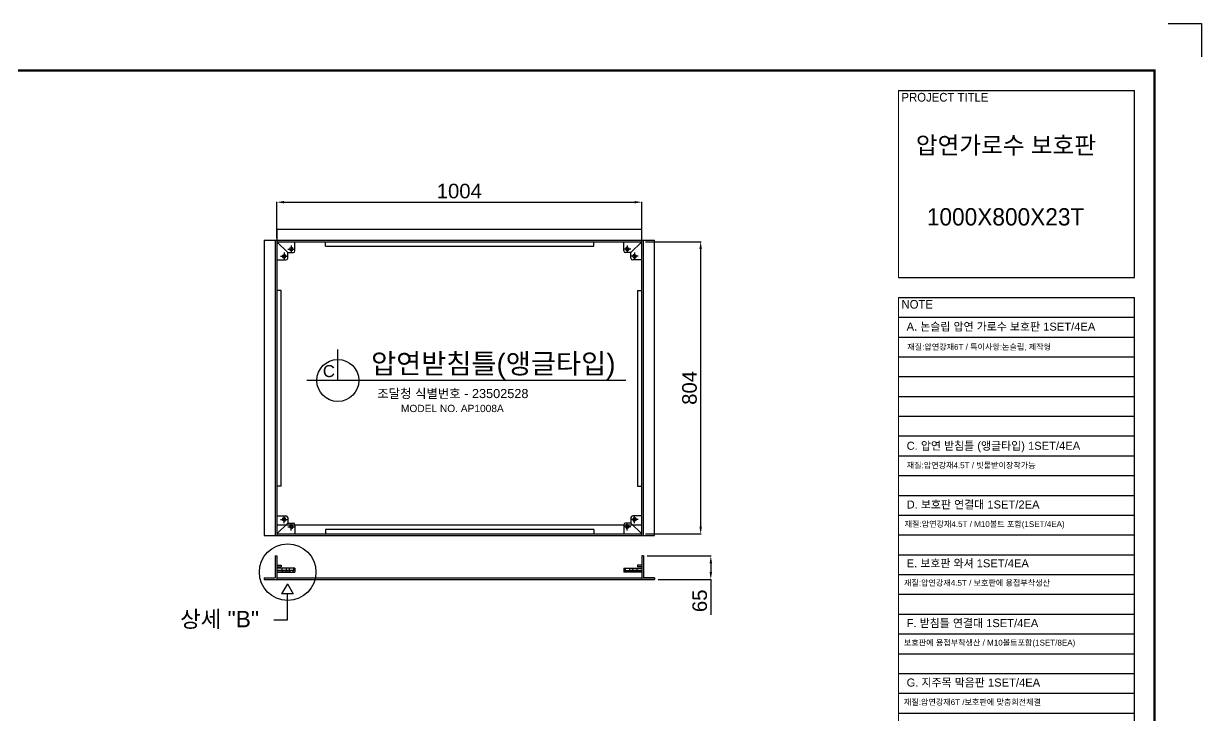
# Model space of a CAD drawing. Header units: millimetres. Extents: x 19476 to 24909, y -5101 to -1259.
# Drawn here: x 21670 to 24909, y -3162 to -1259 of the extents above; entities that cross this region are included whole.
import ezdxf
from ezdxf.enums import TextEntityAlignment as Align

# ---------------------------------------------------------------- set-up
doc = ezdxf.new("R2010")
doc.units = ezdxf.units.MM
doc.layers.add('LAYOUT', color=7, linetype='Continuous')
doc.layers.add('TEXT', color=7, linetype='Continuous')
doc.styles.add('H', font='')
doc.styles.get("Standard").update_dxf_attribs({"font": 'arial.ttf'})
doc.styles.get('H').set_extended_font_data('Dotum')
doc.dimstyles.new('ISO-25', dxfattribs={"dimtxt": 40, "dimasz": 20, "dimexe": 1.25, "dimexo": 10, "dimgap": 10, "dimtad": 1, "dimdec": 0, "dimtxsty": 'Standard', "dimcen": 2.5, "dimclrd": 3, "dimclre": 3, "dimclrt": 3, "dimadec": 0, "dimazin": 0, "dimtfac": 1, "dimtdec": 0, "dimtmove": 0, "dimatfit": 3, "dimfxl": 1, "dimarcsym": 0})

# ---------------------------------------------------------------- blocks, each defined once
blk = doc.blocks.new('*D33')
at = {"color": 3, "lineweight": -2, "transparency": 16777216}
for p, q in [((22366.3, -1849.1), (22366.3, -1749.1)), ((23370.3, -1849.1), (23370.3, -1749.1)), ((22386.3, -1750.3), (23350.3, -1750.3))]:
    blk.add_line(p, q, dxfattribs=at)
at = {"color": 3, "transparency": 16777216}
for points in [[(22386.3, -1747), (22386.3, -1753.7), (22366.3, -1750.3)], [(23350.3, -1753.7), (23350.3, -1747), (23370.3, -1750.3)]]:
    blk.add_solid(points, dxfattribs=at)
at = {"layer": 'Defpoints', "color": 0, "transparency": 16777216}
for p in [(23370.3, -1750.3), (22366.3, -1859.1), (23370.3, -1859.1)]:
    blk.add_point(p, dxfattribs=at)
at = {"color": 3, "transparency": 16777216, "insert": (22868.3, -1719.9), "char_height": 40, "attachment_point": 5}
blk.add_mtext('1004', dxfattribs=at)
blk = doc.blocks.new('*D34')
at = {"color": 3, "lineweight": -2, "transparency": 16777216}
for p, q in [((23380.3, -1859.1), (23533.2, -1859.1)), ((23532, -1879.1), (23532, -2643.1)), ((23380.3, -2663.1), (23533.2, -2663.1))]:
    blk.add_line(p, q, dxfattribs=at)
at = {"color": 3, "transparency": 16777216}
for points in [[(23535.3, -1879.1), (23528.6, -1879.1), (23532, -1859.1)], [(23528.6, -2643.1), (23535.3, -2643.1), (23532, -2663.1)]]:
    blk.add_solid(points, dxfattribs=at)
at = {"layer": 'Defpoints', "color": 0, "transparency": 16777216}
for p in [(23370.3, -1859.1), (23370.3, -2663.1), (23532, -2663.1)]:
    blk.add_point(p, dxfattribs=at)
at = {"color": 3, "transparency": 16777216, "insert": (23501.5, -2261.1), "char_height": 40, "attachment_point": 5, "rotation": 90}
blk.add_mtext('804', dxfattribs=at)
blk = doc.blocks.new('A$C2E731E15')
at = {"color": 1}
for p, q in [((-10, 0), (10, 0)), ((0, -10), (0, 10))]:
    blk.add_line(p, q, dxfattribs=at)
blk.add_circle((0, 0), 4.5)
at = {"color": 4}
blk.add_arc((0, 0), 5, 270, 180, dxfattribs=at)
blk = doc.blocks.new('A$C600E4CCD')
for p, q in [((0, 6), (0, 0)), ((50, 6), (0, 6)), ((50, 0), (0, 0)), ((50, 6), (50, 0))]:
    blk.add_line(p, q)
at = {"color": 2}
for p, q in [((14, 6), (14, 0)), ((26, 6), (26, 0)), ((34, 6), (34, 0)), ((46, 6), (46, 0))]:
    blk.add_line(p, q, dxfattribs=at)
blk = doc.blocks.new('*D37')
at = {"color": 3, "lineweight": -2}
for p, q in [((23384.8, -2723.5), (23561.2, -2723.5)), ((23559.9, -2743.5), (23559.9, -2768)), ((23414.8, -2788), (23561.2, -2788)), ((23559.9, -2788), (23559.9, -2885.8))]:
    blk.add_line(p, q, dxfattribs=at)
at = {"color": 3}
for points in [[(23563.3, -2743.5), (23556.6, -2743.5), (23559.9, -2723.5)], [(23556.6, -2768), (23563.3, -2768), (23559.9, -2788)]]:
    blk.add_solid(points, dxfattribs=at)
at = {"layer": 'Defpoints', "color": 0}
for p in [(23374.8, -2723.5), (23404.8, -2788), (23559.9, -2788)]:
    blk.add_point(p, dxfattribs=at)
at = {"color": 3, "insert": (23529.5, -2846.9), "char_height": 40, "attachment_point": 5, "rotation": 90}
blk.add_mtext('65', dxfattribs=at)

msp = doc.modelspace()

# ---------------------------------------------------------------- linework, layer by layer
for p, q in [((24817.6, -1258.9), (24909.1, -1258.9)), ((24909.1, -1258.9), (24909.1, -1350.3)), ((24075.6, -1442.7), (24725.3, -1442.7)), ((24725.3, -1957.8), (24725.3, -1442.7)), ((22366.3, -1824.6), (22366.3, -2667.6)), ((22366.3, -1824.6), (23370.3, -1824.6)), ((23370.3, -2667.6), (23370.3, -1824.6)), ((22331.8, -1854.6), (22331.8, -2667.6)), ((22331.8, -1854.6), (23404.8, -1854.6)), ((22361.8, -1854.6), (22361.8, -2667.6)), ((22366.3, -1859.1), (23370.3, -1859.1)), ((22366.3, -1859.1), (22396.3, -1889.1)), ((22416.3, -1884.1), (22416.3, -1859.1)), ((22500.3, -1871.1), (22500.3, -1859.1)), ((22500.3, -1871.1), (23238.3, -1871.1)), ((23238.3, -1871.1), (23238.3, -1859.1)), ((23320.3, -1884.1), (23320.3, -1859.1)), ((23370.3, -1859.1), (23340.3, -1889.1)), ((23374.8, -2667.6), (23374.8, -1854.6)), ((23404.8, -2667.6), (23404.8, -1854.6)), ((22366.3, -1909.1), (22391.3, -1909.1)), ((22396.3, -1904.1), (22396.3, -1889.1)), ((22396.3, -1889.1), (22411.3, -1889.1)), ((23340.3, -1889.1), (23325.3, -1889.1)), ((23340.3, -1904.1), (23340.3, -1889.1)), ((23370.3, -1909.1), (23345.3, -1909.1)), ((24075.6, -1957.8), (24725.3, -1957.8)), ((22378.3, -1993.1), (22366.3, -1993.1)), ((22378.3, -2531.1), (22378.3, -1993.1)), ((23358.3, -1993.1), (23358.3, -2531.1)), ((23358.3, -1993.1), (23370.3, -1993.1)), ((24075.6, -2012.3), (24725.3, -2012.3)), ((24725.3, -4235.6), (24725.3, -2012.3)), ((24075.6, -2066.7), (24725.3, -2066.7)), ((24075.6, -2121.2), (24725.3, -2121.2)), ((22534.2, -2240.7), (22534.2, -2155.4)), ((24075.6, -2175.6), (24725.3, -2175.6)), ((24075.6, -2230.1), (24725.3, -2230.1)), ((23326.6, -2240.7), (22448.9, -2240.7)), ((24075.6, -2284.5), (24725.3, -2284.5)), ((24075.6, -2339), (24725.3, -2339)), ((24075.6, -2393.4), (24725.3, -2393.4)), ((24075.6, -2447.9), (24725.3, -2447.9)), ((24075.6, -2502.3), (24725.3, -2502.3)), ((22378.3, -2531.1), (22366.3, -2531.1)), ((23358.3, -2531.1), (23370.3, -2531.1)), ((24075.6, -2556.8), (24725.3, -2556.8)), ((22366.3, -2613.1), (22391.3, -2613.1)), ((22396.3, -2618.1), (22396.3, -2633.1)), ((23340.3, -2618.1), (23340.3, -2633.1)), ((23370.3, -2613.1), (23345.3, -2613.1)), ((24075.6, -2611.2), (24725.3, -2611.2)), ((22366.3, -2663.1), (22396.3, -2633.1)), ((22366.3, -2637.6), (23370.3, -2637.6)), ((22396.3, -2633.1), (22411.3, -2633.1)), ((22416.3, -2638.1), (22416.3, -2663.1)), ((23238.3, -2651.1), (22500.3, -2651.1)), ((22500.3, -2651.1), (22500.3, -2663.1)), ((23238.3, -2651.1), (23238.3, -2663.1)), ((23320.3, -2638.1), (23320.3, -2663.1)), ((23340.3, -2633.1), (23325.3, -2633.1)), ((23370.3, -2663.1), (23340.3, -2633.1)), ((22331.8, -2667.6), (23404.8, -2667.6)), ((22366.3, -2663.1), (23370.3, -2663.1)), ((24075.6, -2665.7), (24725.3, -2665.7)), ((24075.6, -2720.1), (24725.3, -2720.1)), ((22361.8, -2723.5), (22361.8, -2783.5)), ((22361.8, -2723.5), (22366.3, -2723.5)), ((22366.3, -2723.5), (22366.3, -2788)), ((22366.3, -2748.5), (22378.3, -2748.5)), ((22366.3, -2753), (22378.3, -2753)), ((22378.3, -2748.5), (22378.3, -2753)), ((23370.3, -2748.5), (23358.3, -2748.5)), ((23358.3, -2748.5), (23358.3, -2753)), ((23370.3, -2753), (23358.3, -2753)), ((23370.3, -2723.5), (23370.3, -2788)), ((23374.8, -2723.5), (23370.3, -2723.5)), ((23374.8, -2723.5), (23374.8, -2783.5)), ((22331.8, -2783.5), (22331.8, -2788)), ((22331.8, -2783.5), (22361.8, -2783.5)), ((22366.3, -2763.5), (22396.3, -2763.5)), ((22366.3, -2768), (22416.3, -2768)), ((22396.3, -2763.5), (22396.3, -2768)), ((22416.3, -2763.5), (22416.3, -2768)), ((23320.3, -2763.5), (23320.3, -2768)), ((23370.3, -2768), (23320.3, -2768)), ((23370.3, -2763.5), (23340.3, -2763.5)), ((23340.3, -2763.5), (23340.3, -2768)), ((23404.8, -2783.5), (23374.8, -2783.5)), ((23404.8, -2783.5), (23404.8, -2788)), ((24075.6, -2774.6), (24725.3, -2774.6)), ((22331.8, -2788), (23404.8, -2788)), ((22395.6, -2799.9), (22379.4, -2827.3)), ((22395.6, -2799.9), (22411.8, -2827.3)), ((23404.8, -2788), (23370.3, -2788)), ((22411.8, -2827.3), (22379.4, -2827.3)), ((22395.6, -2899.5), (22395.6, -2827.3)), ((24075.6, -2829), (24725.3, -2829)), ((22358, -2899.5), (22395.6, -2899.5)), ((24075.6, -2883.5), (24725.3, -2883.5)), ((24075.6, -2937.9), (24725.3, -2937.9)), ((24075.6, -2992.4), (24725.3, -2992.4)), ((24075.6, -3046.8), (24725.3, -3046.8)), ((24075.6, -3101.3), (24725.3, -3101.3)), ((24075.6, -3155.7), (24725.3, -3155.7))]:
    msp.add_line(p, q)
at = {"color": 0, "lineweight": 20}
for p, q in [((24075.6, -1957.8), (24075.6, -1442.7)), ((24075.6, -4235.6), (24075.6, -2012.3))]:
    msp.add_line(p, q, dxfattribs=at)
at = {"color": 2}
for p, q in [((22366.3, -2783.5), (23370.3, -2783.5)), ((22381.8, -2763.5), (22381.8, -2768)), ((22390.8, -2763.5), (22390.8, -2768)), ((22401.8, -2763.5), (22401.8, -2768)), ((22410.8, -2763.5), (22410.8, -2768)), ((23325.8, -2763.5), (23325.8, -2768)), ((23334.8, -2763.5), (23334.8, -2768)), ((23345.8, -2763.5), (23345.8, -2768)), ((23354.8, -2763.5), (23354.8, -2768))]:
    msp.add_line(p, q, dxfattribs=at)
at = {"color": 4}
for p, q in [((22381.3, -2763.5), (22381.3, -2768)), ((22391.3, -2763.5), (22391.3, -2768)), ((22401.3, -2763.5), (22401.3, -2768)), ((22411.3, -2763.5), (22411.3, -2768)), ((23325.3, -2763.5), (23325.3, -2768)), ((23335.3, -2763.5), (23335.3, -2768)), ((23345.3, -2763.5), (23345.3, -2768)), ((23355.3, -2763.5), (23355.3, -2768))]:
    msp.add_line(p, q, dxfattribs=at)
for centre, radius in [((22534.2, -2240.7), 57.8), ((22396.3, -2768), 77.8)]:
    msp.add_circle(centre, radius)
for centre, start, end in [((22391.3, -1904.1), 270, 0), ((22411.3, -1884.1), 270, 0), ((23325.3, -1884.1), 180, 270), ((23345.3, -1904.1), 180, 270), ((22391.3, -2618.1), 0, 90), ((23345.3, -2618.1), 90, 180), ((22411.3, -2638.1), 0, 90), ((23325.3, -2638.1), 90, 180)]:
    msp.add_arc(centre, 5, start, end)
at = {"layer": 'LAYOUT'}
for p, q in [((24779.7, -1388.2), (23178.9, -1388.2)), ((24779.7, -1747.6), (24779.7, -1388.2))]:
    msp.add_line(p, q, dxfattribs=at)
at = {"layer": 'LAYOUT', "const_width": 6.47}
msp.add_lwpolyline([(19605.3, -4971.5), (24779.7, -4971.5), (24779.7, -1388.2), (19605.3, -1388.2)], close=True, dxfattribs=at)

# ---------------------------------------------------------------- block references
for p, rotation in [((22406.3, -1879.1), 269.9999999999999), ((23330.3, -1879.1), 180), ((22386.3, -1899.1), 269.9999999999999), ((23350.3, -1899.1), 180), ((23350.3, -2623.1), 90), ((23330.3, -2643.1), 90)]:
    msp.add_blockref('A$C2E731E15', p, dxfattribs=dict(rotation=rotation))
for name, p in [('A$C2E731E15', (22386.3, -2623.1)), ('A$C2E731E15', (22406.3, -2643.1)), ('A$C600E4CCD', (22366.3, -2763.5))]:
    msp.add_blockref(name, p)
at = {"xscale": -1}
msp.add_blockref('A$C600E4CCD', (23370.3, -2763.5), dxfattribs=at)

# ---------------------------------------------------------------- texts
at = {"style": 'H'}
for s, height, p in [('PROJECT TITLE', 23.822, (24084.3, -1473.5)), ('압연가로수 보호판', 47.64, (24123.7, -1617.4)), ('1000X800X23T', 47.644, (24153.9, -1814.4)), ('NOTE', 23.82, (24084.3, -2043.1))]:
    msp.add_text(s, height=height, dxfattribs=at).set_placement(p)
for s, height, p in [('A. 논슬립 압연 가로수 보호판 1SET/4EA', 22, (24098.4, -2103.6)), ('재질:압연강재6T / 특이사항:논슬립, 제작형', 15.84, (24100.2, -2156.4)), ('C', 33, (22493, -2231.4)), ('조달청 식별번호 - 23502528', 25, (22642.7, -2289.2)), ('MODEL NO. AP1008A', 20, (22707.9, -2327.7)), ('C. 압연 받침틀 (앵글타입) 1SET/4EA', 22, (24098.4, -2431.4)), ('재질:압연강재4.5T / 빗물받이장착가능', 15.84, (24098.6, -2482.1)), ('D. 보호판 연결대 1SET/2EA', 22, (24098.4, -2593)), (' 재질:압연강재4.5T / M10볼트 포함(1SET/4EA)', 15.84, (24086.7, -2643.7)), ('E. 보호판 와셔 1SET/4EA', 22, (24098.4, -2754.7)), ('재질:압연강재4.5T / 보호판에 용접부착생산', 15.84, (24091.2, -2805.4)), ('F. 받침틀 연결대 1SET/4EA', 22, (24098.4, -2919.3)), ('  보호판에 용접부착생산 / M10볼트포함(1SET/8EA)', 15.84, (24078.7, -2970)), ('G. 지주목 막음판 1SET/4EA', 22, (24098.4, -3082.7)), ('  재질:압연강재6T /보호판에 맞춤회전체결', 15.84, (24078.7, -3133.4))]:
    msp.add_text(s, height=height).set_placement(p)
at = {"color": 4}
msp.add_text('상세 "B"', height=45, dxfattribs=at).set_placement((22100.6, -2919.7))
at = {"layer": 'TEXT'}
msp.add_text('압연받침틀(앵글타입)', height=55, dxfattribs=at).set_placement((22961.7, -2221.8), align=Align.CENTER)

# ---------------------------------------------------------------- dimensions: what is measured, and where the dimension line sits
dim = msp.add_linear_dim(base=(23370.3, -1750.3), p1=(22366.3, -1859.1), p2=(23370.3, -1859.1), dimstyle='ISO-25')
dim.commit()
dim.dimension.update_dxf_attribs({"geometry": '*D33', "text_midpoint": (22868.3, -1719.9)})
for base, p1, p2, picture, middle in [((23532, -2663.1), (23370.3, -1859.1), (23370.3, -2663.1), '*D34', (23501.5, -2261.1)), ((23559.9296763, -2788.0124303), (23374.8446011, -2723.5124303), (23404.8446011, -2788.0124303), '*D37', (23529.5067568, -2846.9210251))]:
    dim = msp.add_linear_dim(base=base, p1=p1, p2=p2, angle=90, dimstyle='ISO-25')
    dim.commit()
    dim.dimension.update_dxf_attribs({"geometry": picture, "text_midpoint": middle})

doc.saveas('drawing.dxf')
